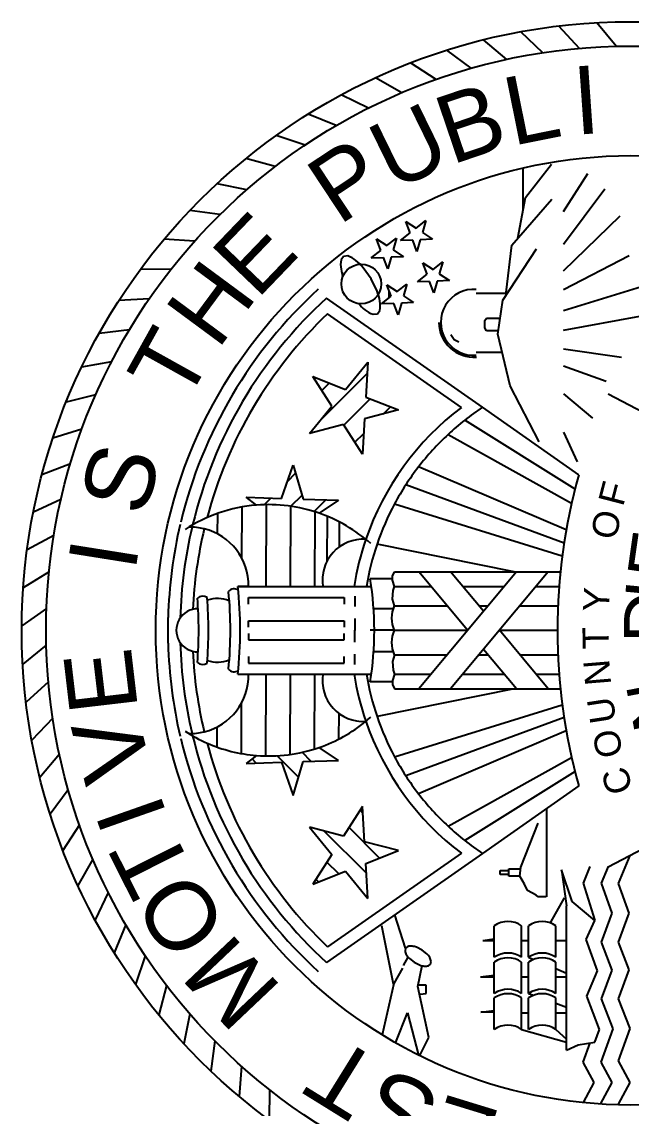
# Model space of a CAD drawing. Header units: inches. Extents: x -3572 to 2430, y -1517 to 3072.
# Drawn here: x 2255.168 to 2255.835, y 76.216 to 77.406 of the extents above; entities that cross this region are included whole.
import ezdxf
from ezdxf.enums import TextEntityAlignment as Align

# ---------------------------------------------------------------- set-up
doc = ezdxf.new("R2010")
doc.units = ezdxf.units.IN
doc.header["$MEASUREMENT"] = 0
doc.layers.add('_CoSD_TB', color=7, linetype='Continuous')
doc.styles.add('CoSD TITLE', font='arial.ttf')
pattern_1 = [(225, (2256.667698, 65.205918), (0.015512155, -0.015512155), [])]
pattern_2 = [(135, (2256.667698, 65.205918), (-0.015512155, -0.015512155), [])]

msp = doc.modelspace()

# ---------------------------------------------------------------- hatches: boundary and pattern name
at = {"layer": '_CoSD_TB'}
h = msp.add_hatch(dxfattribs=at)
h.set_pattern_fill('ANSI31', color=1, scale=0.1755, angle=180, style=0)
h.set_pattern_definition(pattern_1)
h.paths.add_polyline_path([(2255.52209, 77.00365), (2255.48616, 77.01761), (2255.50702, 76.98519), (2255.48264, 76.95533), (2255.51992, 76.96516), (2255.54079, 76.93273), (2255.54296, 76.97123), (2255.58024, 76.98106), (2255.54431, 76.99502), (2255.54648, 77.03352)])
h = msp.add_hatch(dxfattribs=at)
h.set_pattern_fill('ANSI31', color=1, scale=0.1755, angle=180, style=0)
h.set_pattern_definition(pattern_1)
h.paths.add_polyline_path([(2255.45189, 76.88428), (2255.41336, 76.88545), (2255.42451, 76.87682, -0.1042601), (2255.49317, 76.86803), (2255.51425, 76.8824), (2255.47571, 76.88356), (2255.46491, 76.92058)])
h = msp.add_hatch(dxfattribs=at)
h.set_pattern_fill('ANSI31', color=1, scale=0.1755, angle=90, style=0)
h.set_pattern_definition(pattern_2)
h.paths.add_polyline_path([(2255.42451, 76.60257), (2255.41336, 76.59394), (2255.45189, 76.59511), (2255.46491, 76.55882), (2255.47571, 76.59583), (2255.51425, 76.597), (2255.49317, 76.61136, -0.1042601)])
h = msp.add_hatch(dxfattribs=at)
h.set_pattern_fill('ANSI31', color=1, scale=0.1755, angle=90, style=0)
h.set_pattern_definition(pattern_2)
h.paths.add_polyline_path([(2255.51992, 76.51424), (2255.48264, 76.52406), (2255.50702, 76.4942), (2255.48616, 76.46178), (2255.52209, 76.47574), (2255.54648, 76.44588), (2255.54431, 76.48437), (2255.58024, 76.49834), (2255.54296, 76.50816), (2255.54079, 76.54666)])

# ---------------------------------------------------------------- linework, layer by layer
at = {"layer": '_CoSD_TB', "color": 1, "linetype": 'Continuous'}
for p, q in [((2255.81821, 77.37952), (2255.79721, 77.40535)), ((2255.73814, 77.37245), (2255.71408, 77.39545)), ((2255.77806, 77.37724), (2255.75549, 77.40171)), ((2255.6986, 77.36516), (2255.67314, 77.38661)), ((2255.65959, 77.35541), (2255.63284, 77.37521)), ((2255.62128, 77.34322), (2255.59333, 77.3613)), ((2255.5838, 77.32865), (2255.55477, 77.34495)), ((2255.54732, 77.31176), (2255.51732, 77.3262)), ((2255.51196, 77.29261), (2255.48112, 77.30514)), ((2255.47788, 77.27127), (2255.44631, 77.28184)), ((2255.44521, 77.24784), (2255.41304, 77.25641)), ((2255.71658, 77.20092), (2255.71658, 77.24621)), ((2255.41407, 77.22241), (2255.38142, 77.22893)), ((2255.38459, 77.19507), (2255.3516, 77.19953)), ((2255.35688, 77.16593), (2255.32368, 77.16831)), ((2255.33106, 77.13511), (2255.29777, 77.1354)), ((2255.5699, 77.10395), (2255.5699, 77.11139)), ((2255.30723, 77.10273), (2255.27399, 77.10093)), ((2255.28547, 77.06891), (2255.25241, 77.06503)), ((2255.26588, 77.0338), (2255.23313, 77.02785)), ((2255.24854, 76.99753), (2255.21622, 76.98953)), ((2255.2335, 76.96024), (2255.20175, 76.95023)), ((2255.22084, 76.92207), (2255.18978, 76.91009)), ((2255.2106, 76.88319), (2255.18036, 76.86929)), ((2255.38211, 76.84521), (2255.38217, 76.8678)), ((2255.40871, 76.81835), (2255.40885, 76.87481)), ((2255.43531, 76.7877), (2255.43553, 76.87735)), ((2255.46198, 76.7877), (2255.46219, 76.87561)), ((2255.48864, 76.7877), (2255.48884, 76.86947)), ((2255.50205, 76.81589), (2255.50217, 76.86461)), ((2255.51542, 76.83116), (2255.51548, 76.8584)), ((2255.20282, 76.84375), (2255.17351, 76.82797)), ((2255.19753, 76.80389), (2255.16927, 76.7863)), ((2255.19476, 76.76378), (2255.16766, 76.74445)), ((2255.32784, 76.72568), (2255.32784, 76.75371)), ((2255.19451, 76.72357), (2255.16867, 76.70258)), ((2255.43485, 76.60206), (2255.43507, 76.69169)), ((2255.46152, 76.60369), (2255.46174, 76.69169)), ((2255.48821, 76.60972), (2255.48841, 76.69169)), ((2255.19679, 76.68343), (2255.17232, 76.66085)), ((2255.40819, 76.6047), (2255.40833, 76.66031)), ((2255.20158, 76.64351), (2255.17857, 76.61944)), ((2255.5149, 76.62069), (2255.51497, 76.64856)), ((2255.38154, 76.61181), (2255.38159, 76.63391)), ((2255.20887, 76.60396), (2255.18742, 76.5785)), ((2255.21862, 76.56496), (2255.19882, 76.5382)), ((2255.23081, 76.52664), (2255.21272, 76.49869)), ((2255.24538, 76.48917), (2255.22908, 76.46014)), ((2255.26227, 76.45268), (2255.24783, 76.42269)), ((2255.28142, 76.41733), (2255.26889, 76.38649)), ((2255.30275, 76.38325), (2255.29219, 76.35168)), ((2255.32618, 76.35057), (2255.31762, 76.3184)), ((2255.35162, 76.31943), (2255.34509, 76.28679)), ((2255.37896, 76.28995), (2255.3745, 76.25696)), ((2255.4081, 76.26225), (2255.40572, 76.22904)), ((2255.43892, 76.23643), (2255.43863, 76.20314))]:
    msp.add_line(p, q, dxfattribs=at)
at = {"layer": '_CoSD_TB', "color": 1}
for p, q in [((2255.71905, 77.21381), (2255.74742, 77.25052)), ((2255.76066, 77.1984), (2255.78738, 77.24028)), ((2255.70416, 77.16145), (2255.74806, 77.21193)), ((2255.71052, 77.16933), (2255.71905, 77.21381)), ((2255.76066, 77.16286), (2255.80583, 77.22322)), ((2255.59931, 77.18021), (2255.60989, 77.18853)), ((2255.60989, 77.18853), (2255.60622, 77.17558)), ((2255.76066, 77.13345), (2255.82262, 77.19381)), ((2255.59278, 77.17507), (2255.58813, 77.1877)), ((2255.58813, 77.1877), (2255.59931, 77.18021)), ((2255.56078, 77.15595), (2255.55613, 77.16859)), ((2255.55613, 77.16859), (2255.56731, 77.1611)), ((2255.56731, 77.1611), (2255.57789, 77.16942)), ((2255.57789, 77.16942), (2255.57422, 77.15647)), ((2255.5822, 77.16675), (2255.59278, 77.17507)), ((2255.59565, 77.16726), (2255.5822, 77.16675)), ((2255.60029, 77.15463), (2255.59565, 77.16726)), ((2255.60396, 77.16758), (2255.60029, 77.15463)), ((2255.61741, 77.16809), (2255.60396, 77.16758)), ((2255.60622, 77.17558), (2255.61741, 77.16809)), ((2255.5502, 77.14763), (2255.56078, 77.15595)), ((2255.57422, 77.15647), (2255.58541, 77.14898)), ((2255.69424, 77.10133), (2255.73114, 77.15757)), ((2255.6978, 77.1098), (2255.70416, 77.16145)), ((2255.5199, 77.14926), (2255.51722, 77.14547)), ((2255.52452, 77.14977), (2255.5199, 77.14926)), ((2255.5502, 77.14763), (2255.56364, 77.14815)), ((2255.56829, 77.13552), (2255.56364, 77.14815)), ((2255.57196, 77.14846), (2255.56829, 77.13552)), ((2255.58541, 77.14898), (2255.57196, 77.14846)), ((2255.60667, 77.14242), (2255.61785, 77.13493)), ((2255.61131, 77.12979), (2255.60667, 77.14242)), ((2255.61785, 77.13493), (2255.62843, 77.14325)), ((2255.62843, 77.14325), (2255.62476, 77.1303)), ((2255.76066, 77.11321), (2255.83267, 77.15039)), ((2255.55, 77.12464), (2255.54145, 77.13692)), ((2255.60073, 77.12147), (2255.61131, 77.12979)), ((2255.62476, 77.1303), (2255.63594, 77.12281)), ((2255.55659, 77.11122), (2255.55, 77.12464)), ((2255.56738, 77.11825), (2255.57856, 77.11076)), ((2255.57203, 77.10562), (2255.56738, 77.11825)), ((2255.57856, 77.11076), (2255.58914, 77.11908)), ((2255.58914, 77.11908), (2255.58547, 77.10614)), ((2255.61418, 77.12198), (2255.60073, 77.12147)), ((2255.61882, 77.10935), (2255.61418, 77.12198)), ((2255.62249, 77.1223), (2255.61882, 77.10935)), ((2255.63594, 77.12281), (2255.62249, 77.1223)), ((2255.56145, 77.0973), (2255.57203, 77.10562)), ((2255.58547, 77.10614), (2255.59666, 77.09864)), ((2255.66523, 77.10909), (2255.69933, 77.10909)), ((2255.76066, 77.09003), (2255.84603, 77.11639)), ((2255.67203, 76.98405), (2255.50125, 77.10364)), ((2255.5749, 77.09782), (2255.56145, 77.0973)), ((2255.57954, 77.08518), (2255.5749, 77.09782)), ((2255.58321, 77.09813), (2255.57954, 77.08518)), ((2255.59666, 77.09864), (2255.58321, 77.09813)), ((2255.68864, 77.06403), (2255.69424, 77.10133)), ((2255.6489, 76.98397), (2255.50246, 77.08651)), ((2255.55234, 77.08588), (2255.55695, 77.08639)), ((2255.55695, 77.08639), (2255.55964, 77.09018)), ((2255.67452, 77.07909), (2255.67633, 77.08182)), ((2255.67633, 77.08182), (2255.69131, 77.08182)), ((2255.76066, 77.06838), (2255.84438, 77.08379)), ((2255.67452, 77.0712), (2255.67452, 77.07909)), ((2255.67657, 77.06768), (2255.67452, 77.0712)), ((2255.64105, 77.05803), (2255.63736, 77.06332)), ((2255.64601, 77.05532), (2255.64105, 77.05803)), ((2255.68928, 77.06768), (2255.67657, 77.06768)), ((2255.70213, 77.00767), (2255.68864, 77.06403)), ((2255.76066, 77.04814), (2255.82427, 77.03885)), ((2255.52209, 77.00365), (2255.54648, 77.03352)), ((2255.54648, 77.03352), (2255.54431, 76.99502)), ((2255.66523, 77.04438), (2255.69334, 77.04438)), ((2255.76066, 77.02955), (2255.80748, 77.01261)), ((2255.48616, 77.01761), (2255.52209, 77.00365)), ((2255.50702, 76.98519), (2255.48616, 77.01761)), ((2255.73394, 76.94625), (2255.70213, 77.00767)), ((2255.76066, 76.99861), (2255.79247, 76.97225)), ((2255.80961, 76.99882), (2255.95331, 76.92309)), ((2255.54431, 76.99502), (2255.58024, 76.98106)), ((2255.48264, 76.95533), (2255.50702, 76.98519)), ((2255.58024, 76.98106), (2255.54296, 76.97123)), ((2255.77749, 76.91021), (2255.67203, 76.98405)), ((2255.51992, 76.96516), (2255.48264, 76.95533)), ((2255.54079, 76.93273), (2255.51992, 76.96516)), ((2255.54296, 76.97123), (2255.54079, 76.93273)), ((2255.7733, 76.89448), (2255.65255, 76.96993)), ((2255.6343, 76.95426), (2255.76963, 76.87917)), ((2255.76066, 76.95684), (2255.77567, 76.92425)), ((2255.45189, 76.88428), (2255.46491, 76.92058)), ((2255.46491, 76.92058), (2255.47571, 76.88356)), ((2255.76368, 76.84961), (2255.60193, 76.9187)), ((2255.76132, 76.83528), (2255.58805, 76.89905)), ((2255.41336, 76.88545), (2255.45189, 76.88428)), ((2255.42451, 76.87682), (2255.41336, 76.88545)), ((2255.47571, 76.88356), (2255.51425, 76.8824)), ((2255.51425, 76.8824), (2255.49317, 76.86803)), ((2255.57582, 76.87833), (2255.75933, 76.82119)), ((2255.70666, 76.8037), (2255.55664, 76.83424)), ((2255.57333, 76.79596), (2255.54911, 76.79596)), ((2255.57333, 76.79912), (2255.57578, 76.8037)), ((2255.57333, 76.79453), (2255.57333, 76.79912)), ((2255.57578, 76.8037), (2255.70666, 76.8037)), ((2255.65578, 76.7397), (2255.60245, 76.8037)), ((2255.70912, 76.8037), (2255.60245, 76.67569)), ((2255.67314, 76.76052), (2255.63716, 76.8037)), ((2255.74383, 76.8037), (2255.63716, 76.67569)), ((2255.70666, 76.8037), (2255.7573, 76.8037)), ((2255.41598, 76.7877), (2255.40415, 76.7877)), ((2255.40415, 76.7877), (2255.55035, 76.7877)), ((2255.49741, 76.7877), (2255.53143, 76.7877)), ((2255.57578, 76.7877), (2255.57333, 76.79453)), ((2255.57409, 76.78323), (2255.57578, 76.7877)), ((2255.57578, 76.7877), (2255.61578, 76.7877)), ((2255.65049, 76.7877), (2255.69578, 76.7877)), ((2255.7305, 76.7877), (2255.75588, 76.7877)), ((2255.41584, 76.77578), (2255.52074, 76.77578)), ((2255.41584, 76.76822), (2255.41584, 76.77578)), ((2255.52074, 76.77578), (2255.52074, 76.76822)), ((2255.53235, 76.77715), (2255.53235, 76.76585)), ((2255.57333, 76.77394), (2255.57409, 76.78323)), ((2255.57578, 76.76636), (2255.57333, 76.77394)), ((2255.57452, 76.76333), (2255.55284, 76.76333)), ((2255.57298, 76.75664), (2255.57354, 76.76006)), ((2255.57354, 76.76006), (2255.57447, 76.76332)), ((2255.57447, 76.76332), (2255.57578, 76.76636)), ((2255.57578, 76.76636), (2255.63356, 76.76636)), ((2255.66827, 76.76636), (2255.678, 76.76636)), ((2255.71272, 76.76636), (2255.75461, 76.76636)), ((2255.41584, 76.743), (2255.41584, 76.74999)), ((2255.41584, 76.74999), (2255.52074, 76.74999)), ((2255.52074, 76.74999), (2255.52074, 76.743)), ((2255.53235, 76.7525), (2255.53235, 76.73957)), ((2255.5728, 76.75315), (2255.57298, 76.75664)), ((2255.57298, 76.74964), (2255.5728, 76.75315)), ((2255.57354, 76.74618), (2255.57298, 76.74964)), ((2255.41584, 76.73639), (2255.41584, 76.7294)), ((2255.52074, 76.7294), (2255.52074, 76.73639)), ((2255.53235, 76.72689), (2255.53235, 76.73982)), ((2255.57578, 76.7397), (2255.54911, 76.7397)), ((2255.57447, 76.74284), (2255.57354, 76.74618)), ((2255.57354, 76.73339), (2255.57447, 76.73665)), ((2255.57578, 76.7397), (2255.57447, 76.74284)), ((2255.57447, 76.73665), (2255.57578, 76.7397)), ((2255.57578, 76.7397), (2255.65578, 76.7397)), ((2255.69049, 76.7397), (2255.75405, 76.7397)), ((2255.74383, 76.67569), (2255.69049, 76.7397)), ((2255.41584, 76.7294), (2255.52074, 76.7294)), ((2255.5728, 76.72648), (2255.57298, 76.72998)), ((2255.57298, 76.72297), (2255.5728, 76.72648)), ((2255.57298, 76.72998), (2255.57354, 76.73339)), ((2255.53235, 76.70224), (2255.53235, 76.71354)), ((2255.57452, 76.71606), (2255.55284, 76.71606)), ((2255.57354, 76.71951), (2255.57298, 76.72297)), ((2255.57578, 76.71303), (2255.57333, 76.70546)), ((2255.57447, 76.71618), (2255.57354, 76.71951)), ((2255.57578, 76.71303), (2255.57447, 76.71618)), ((2255.57578, 76.71303), (2255.63356, 76.71303)), ((2255.66827, 76.71303), (2255.678, 76.71303)), ((2255.70912, 76.67569), (2255.67314, 76.71887)), ((2255.71272, 76.71303), (2255.75461, 76.71303)), ((2255.41584, 76.71118), (2255.41584, 76.70362)), ((2255.41584, 76.70362), (2255.52074, 76.70362)), ((2255.52074, 76.70362), (2255.52074, 76.71118)), ((2255.57333, 76.70546), (2255.57409, 76.69616)), ((2255.40415, 76.69169), (2255.41598, 76.69169)), ((2255.40415, 76.69169), (2255.55035, 76.69169)), ((2255.49741, 76.69169), (2255.53143, 76.69169)), ((2255.57578, 76.69169), (2255.57333, 76.68487)), ((2255.57409, 76.69616), (2255.57578, 76.69169)), ((2255.57578, 76.69169), (2255.61578, 76.69169)), ((2255.65049, 76.69169), (2255.69578, 76.69169)), ((2255.7305, 76.69169), (2255.75588, 76.69169)), ((2255.57333, 76.68343), (2255.54911, 76.68343)), ((2255.57333, 76.68487), (2255.57333, 76.68028)), ((2255.57333, 76.68028), (2255.57578, 76.67569)), ((2255.70666, 76.67569), (2255.55664, 76.64515)), ((2255.57578, 76.67569), (2255.70666, 76.67569)), ((2255.70666, 76.67569), (2255.7573, 76.67569)), ((2255.57582, 76.60106), (2255.75933, 76.65821)), ((2255.76132, 76.64412), (2255.58805, 76.58034)), ((2255.76368, 76.62978), (2255.60193, 76.56069)), ((2255.51425, 76.597), (2255.49317, 76.61136)), ((2255.42451, 76.60257), (2255.41336, 76.59394)), ((2255.41336, 76.59394), (2255.45189, 76.59511)), ((2255.45189, 76.59511), (2255.46491, 76.55882)), ((2255.46491, 76.55882), (2255.47571, 76.59583)), ((2255.47571, 76.59583), (2255.51425, 76.597)), ((2255.6343, 76.52514), (2255.76963, 76.60023)), ((2255.7733, 76.58491), (2255.65255, 76.50946)), ((2255.77749, 76.56918), (2255.67203, 76.49534)), ((2255.54079, 76.54666), (2255.51992, 76.51424)), ((2255.54296, 76.50816), (2255.54079, 76.54666)), ((2255.80961, 76.48057), (2255.95331, 76.5563)), ((2255.74233, 76.4476), (2255.74233, 76.54457)), ((2255.51992, 76.51424), (2255.48264, 76.52406)), ((2255.48264, 76.52406), (2255.50702, 76.4942)), ((2255.71383, 76.48019), (2255.73304, 76.52855)), ((2255.58024, 76.49834), (2255.54296, 76.50816)), ((2255.54431, 76.48437), (2255.58024, 76.49834)), ((2255.50702, 76.4942), (2255.48616, 76.46178)), ((2255.67203, 76.49534), (2255.50125, 76.37576)), ((2255.6489, 76.49543), (2255.50246, 76.39288)), ((2255.83331, 76.49294), (2255.82058, 76.46235)), ((2255.48616, 76.46178), (2255.52209, 76.47574)), ((2255.52209, 76.47574), (2255.54648, 76.44588)), ((2255.54648, 76.44588), (2255.54431, 76.48437)), ((2255.69144, 76.47653), (2255.70098, 76.47653)), ((2255.69144, 76.47223), (2255.69144, 76.47653)), ((2255.70098, 76.47853), (2255.71366, 76.47853)), ((2255.70098, 76.47023), (2255.70098, 76.47853)), ((2255.71281, 76.47031), (2255.71383, 76.48019)), ((2255.75862, 76.47717), (2255.76396, 76.43776)), ((2255.77033, 76.4427), (2255.75862, 76.47717)), ((2255.7897, 76.4809), (2255.78217, 76.46279)), ((2255.80946, 76.48092), (2255.80192, 76.46281)), ((2255.70098, 76.47223), (2255.69144, 76.47223)), ((2255.71269, 76.47023), (2255.70098, 76.47023)), ((2255.71816, 76.46148), (2255.71281, 76.47031)), ((2255.78217, 76.46279), (2255.79488, 76.42187)), ((2255.80192, 76.46281), (2255.81376, 76.42985)), ((2255.82058, 76.46235), (2255.83229, 76.42976)), ((2255.72134, 76.45454), (2255.71816, 76.46148)), ((2255.73088, 76.4496), (2255.72134, 76.45454)), ((2255.73304, 76.4476), (2255.73088, 76.4496)), ((2255.74157, 76.4476), (2255.73304, 76.4476)), ((2255.74691, 76.41999), (2255.7618, 76.44658)), ((2255.79488, 76.42187), (2255.77033, 76.4427)), ((2255.58784, 76.39143), (2255.57603, 76.42787)), ((2255.76396, 76.27985), (2255.76396, 76.43776)), ((2255.81376, 76.42985), (2255.80198, 76.39813)), ((2255.83229, 76.42976), (2255.82058, 76.39822)), ((2255.56145, 76.41651), (2255.57417, 76.35238)), ((2255.68495, 76.38163), (2255.68495, 76.41611)), ((2255.71485, 76.38163), (2255.71485, 76.41611)), ((2255.72236, 76.38163), (2255.72236, 76.41611)), ((2255.75226, 76.38163), (2255.75226, 76.41611)), ((2255.78534, 76.40116), (2255.79488, 76.42187)), ((2255.58787, 76.39156), (2255.58725, 76.38878)), ((2255.59014, 76.39328), (2255.58787, 76.39156)), ((2255.60583, 76.38949), (2255.59993, 76.39248)), ((2255.67227, 76.39975), (2255.68495, 76.4018)), ((2255.67227, 76.39975), (2255.68495, 76.39975)), ((2255.71485, 76.39975), (2255.72236, 76.39975)), ((2255.75226, 76.39975), (2255.76384, 76.39975)), ((2255.79806, 76.36669), (2255.78534, 76.40116)), ((2255.80198, 76.39813), (2255.81369, 76.36754)), ((2255.82058, 76.39822), (2255.83229, 76.36763)), ((2255.5857, 76.37257), (2255.59063, 76.38177)), ((2255.59208, 76.38021), (2255.59726, 76.37611)), ((2255.61101, 76.38538), (2255.60583, 76.38949)), ((2255.72236, 76.38163), (2255.72803, 76.37926)), ((2255.58456, 76.36963), (2255.57502, 76.3528)), ((2255.59726, 76.37611), (2255.60315, 76.37312)), ((2255.60111, 76.34949), (2255.60593, 76.37257)), ((2255.61295, 76.37231), (2255.61522, 76.37404)), ((2255.61522, 76.37404), (2255.61584, 76.37682)), ((2255.68495, 76.34186), (2255.68495, 76.37634)), ((2255.71485, 76.34186), (2255.71485, 76.37634)), ((2255.72236, 76.34186), (2255.72236, 76.37634)), ((2255.75226, 76.34186), (2255.75226, 76.37634)), ((2255.75226, 76.36911), (2255.76396, 76.36421)), ((2255.81369, 76.36754), (2255.80196, 76.33594)), ((2255.83229, 76.36763), (2255.82058, 76.3361)), ((2255.66983, 76.35998), (2255.68495, 76.36206)), ((2255.66983, 76.35998), (2255.68495, 76.35998)), ((2255.71485, 76.35998), (2255.72236, 76.35998)), ((2255.75226, 76.35998), (2255.76384, 76.35998)), ((2255.78636, 76.33904), (2255.79806, 76.36669)), ((2255.57502, 76.3528), (2255.56216, 76.29656)), ((2255.61344, 76.29362), (2255.60111, 76.34949)), ((2255.61026, 76.35092), (2255.60161, 76.35092)), ((2255.61026, 76.34198), (2255.61026, 76.35092)), ((2255.60377, 76.34104), (2255.61026, 76.34198)), ((2255.68495, 76.30256), (2255.68495, 76.33704)), ((2255.71485, 76.30256), (2255.71485, 76.33704)), ((2255.72236, 76.34186), (2255.72787, 76.3399)), ((2255.72236, 76.30256), (2255.72236, 76.33704)), ((2255.75226, 76.30256), (2255.75226, 76.33704)), ((2255.75226, 76.33119), (2255.76396, 76.32701)), ((2255.80023, 76.30256), (2255.78636, 76.33904)), ((2255.80196, 76.33594), (2255.81473, 76.30324)), ((2255.82058, 76.3361), (2255.83331, 76.3035)), ((2255.57718, 76.28868), (2255.59001, 76.32057)), ((2255.59001, 76.32057), (2255.602, 76.27447)), ((2255.67025, 76.32127), (2255.68495, 76.32315)), ((2255.68495, 76.32127), (2255.67025, 76.32127)), ((2255.71485, 76.32068), (2255.72236, 76.32068)), ((2255.75226, 76.32068), (2255.76384, 76.32068)), ((2255.71485, 76.30256), (2255.76396, 76.28868)), ((2255.75226, 76.30256), (2255.76396, 76.29171)), ((2255.79488, 76.28868), (2255.80023, 76.30256)), ((2255.81473, 76.30324), (2255.80159, 76.26655)), ((2255.83331, 76.3035), (2255.82058, 76.26797)), ((2255.60339, 76.27377), (2255.61344, 76.29362)), ((2255.76396, 76.27985), (2255.77681, 76.28574)), ((2255.77681, 76.28574), (2255.79488, 76.28868)), ((2255.78945, 76.28779), (2255.78183, 76.26652)), ((2255.78183, 76.26652), (2255.7938, 76.24428)), ((2255.80159, 76.26655), (2255.81355, 76.2443)), ((2255.82058, 76.26797), (2255.83331, 76.24432)), ((2255.7938, 76.24428), (2255.78204, 76.22231)), ((2255.81355, 76.2443), (2255.80095, 76.22075)), ((2255.83331, 76.24432), (2255.82058, 76.22055))]:
    msp.add_line(p, q, dxfattribs=at)
at = {"layer": '_CoSD_TB', "color": 1, "linetype": 'Continuous'}
for radius in [0.66669, 0.64002]:
    msp.add_circle((2255.83433, 76.7397), radius, dxfattribs=at)
at = {"layer": '_CoSD_TB', "color": 1}
for centre, radius in [((2255.83433, 76.7397), 0.52002), ((2255.53932, 77.1191), 0.02176)]:
    msp.add_circle(centre, radius, dxfattribs=at)
for centre, radius, start, end in [((2255.54425, 77.14016), 0.02755, 168.8899, 190.3068), ((2255.51607, 77.12355), 0.02755, 50.7202, 72.1371), ((2255.4981, 77.10159), 0.05592, 39.18183, 50.7202), ((2255.57217, 77.14524), 0.05592, 190.3068, 198.66042), ((2255.83433, 76.7397), 0.50669, 132.46541, 166.45701), ((2255.50469, 77.09042), 0.05592, 10.3068, 21.84517), ((2255.66243, 77.07709), 0.03614, 85.55714, 274.44286), ((2255.83433, 76.7397), 0.49335, 132.46541, 166.45701), ((2255.57875, 77.13407), 0.05592, 220.77878, 230.7202), ((2255.5326, 77.09549), 0.02755, 348.8899, 10.3068), ((2255.83433, 76.7397), 0.48002, 133.73894, 165.0938), ((2255.56079, 77.1121), 0.02755, 230.7202, 252.1371), ((2255.66243, 77.07709), 0.03814, 180.53034, 274.44286), ((2255.83433, 76.7397), 0.30668, 127.20241, 161.0311), ((2255.83433, 76.7397), 0.29334, 123.59222, 132.99352), ((2255.83433, 76.7397), 0.29334, 132.99352, 142.39481), ((2255.83433, 76.7397), 0.29334, 142.39481, 151.79611), ((2256.38608, 76.7397), 0.63203, 164.34838, 195.65162), ((2255.43799, 76.70958), 0.16779, 94.61055, 123.05315), ((2255.43799, 76.70958), 0.16779, 70.80191, 94.61055), ((2255.43799, 76.70958), 0.16779, 48.29981, 70.80191), ((2255.83433, 76.7397), 0.29334, 151.79611, 161.19741), ((2255.83433, 76.7397), 0.50669, 166.75511, 178.41535), ((2255.83433, 76.7397), 0.49335, 166.75511, 178.41535), ((2255.35192, 76.7887), 0.06407, 76.0512, 91.26305), ((2255.83433, 76.7397), 0.48002, 166.60757, 177.25556), ((2255.35192, 76.7887), 0.06407, 359.10363, 76.0512), ((2255.54134, 76.79496), 0.04452, 86.18224, 189.38431), ((2255.83433, 76.7397), 0.30668, 161.0311, 170.99494), ((2255.83433, 76.7397), 0.29334, 161.19741, 170.58197), ((2255.2011, 76.7397), 0.35253, 350.81568, 9.18432), ((2255.39995, 76.77775), 0.00735, 50.79873, 143.96328), ((2254.95958, 76.7397), 0.44715, 353.83745, 6.16255), ((2255.3656, 76.76876), 0.00835, 53.96666, 133.34424), ((2254.95958, 76.7397), 0.40182, 354.98286, 5.01714), ((2254.95958, 76.7397), 0.41249, 355.01808, 4.98192), ((2255.38182, 76.7397), 0.0348, 67.96489, 108.55043), ((2254.95958, 76.7397), 0.43649, 354.42827, 5.57173), ((2255.36051, 76.7397), 0.02367, 89.52174, 270.47826), ((2255.83433, 76.7397), 0.50669, 181.58465, 193.24489), ((2255.83433, 76.7397), 0.49335, 181.58465, 193.24489), ((2255.83433, 76.7397), 0.48002, 182.74444, 193.39243), ((2255.3656, 76.71063), 0.00835, 226.65576, 306.03334), ((2255.38182, 76.7397), 0.0348, 251.44957, 292.03511), ((2255.35192, 76.69069), 0.06407, 283.9488, 0.89637), ((2255.39995, 76.70164), 0.00735, 216.03672, 309.20127), ((2255.54134, 76.68443), 0.04452, 170.61569, 273.81776), ((2255.83433, 76.7397), 0.30668, 189.00506, 198.93086), ((2255.83433, 76.7397), 0.29334, 189.41803, 198.80259), ((2255.43799, 76.76982), 0.16779, 309.31803, 311.70019), ((2255.83433, 76.7397), 0.29334, 198.80259, 208.20389), ((2255.43799, 76.76982), 0.16779, 236.94685, 246.26783), ((2255.43799, 76.76982), 0.16779, 289.19809, 309.31803), ((2255.83433, 76.7397), 0.30668, 198.93086, 232.79759), ((2255.83433, 76.7397), 0.50669, 193.54299, 227.53459), ((2255.35192, 76.69069), 0.06407, 268.73695, 283.9488), ((2255.83433, 76.7397), 0.49335, 193.54299, 227.53459), ((2255.83433, 76.7397), 0.48002, 194.9062, 226.26106), ((2255.43799, 76.76982), 0.16779, 246.26783, 265.38945), ((2255.43799, 76.76982), 0.16779, 265.38945, 289.19809), ((2255.83433, 76.7397), 0.29334, 208.20389, 217.60519), ((2255.83433, 76.7397), 0.29334, 217.60519, 227.00648), ((2255.83433, 76.7397), 0.29334, 227.00648, 236.40778), ((2255.6999, 76.39402), 0.02667, 55.90122, 124.09878), ((2255.73731, 76.39402), 0.02667, 55.90122, 124.09878), ((2255.59356, 76.38214), 0.01166, 83.41393, 107.08838), ((2255.59256, 76.37346), 0.02039, 68.80612, 83.41393), ((2255.59881, 76.39032), 0.01166, 187.62401, 211.29846), ((2255.60627, 76.39486), 0.02039, 211.29846, 225.90627), ((2255.59682, 76.37074), 0.02039, 31.29846, 45.90627), ((2255.60428, 76.37527), 0.01166, 7.62401, 31.29846), ((2255.6999, 76.35955), 0.02667, 55.90122, 124.09878), ((2255.6999, 76.35425), 0.02667, 55.90122, 124.09878), ((2255.73731, 76.35955), 0.02667, 55.90122, 124.09878), ((2255.73731, 76.35425), 0.02667, 55.90122, 124.09878), ((2255.61052, 76.39213), 0.02039, 248.80612, 263.41393), ((2255.60952, 76.38346), 0.01166, 263.41393, 287.08838), ((2255.6999, 76.31978), 0.02667, 55.90122, 124.09878), ((2255.73731, 76.31978), 0.02667, 55.90122, 124.09878), ((2255.6999, 76.31495), 0.02667, 55.90122, 124.09878), ((2255.73731, 76.31495), 0.02667, 55.90122, 124.09878), ((2255.6999, 76.28048), 0.02667, 55.90122, 124.09878), ((2255.73731, 76.28048), 0.02667, 55.90122, 124.09878)]:
    msp.add_arc(centre, radius, start, end, dxfattribs=at)

# ---------------------------------------------------------------- texts
at = {"layer": '_CoSD_TB', "color": 1, "style": 'CoSD TITLE'}
for s, height, rotation, p in [('I', 0.07467, 3.99106, (2255.77358, 77.28251)), ('L', 0.07467, 11.35217, (2255.70453, 77.27025)), ('B', 0.07467, 18.71328, (2255.63763, 77.24925)), ('U', 0.07467, 26.07439, (2255.57396, 77.21985)), ('P', 0.07467, 33.4355, (2255.51459, 77.18253)), ('E', 0.07467, 46.15772, (2255.42492, 77.10124)), ('H', 0.07467, 53.51883, (2255.38197, 77.04581)), ('T', 0.07467, 60.87994, (2255.34648, 76.98533)), ('S', 0.07467, 74.60217, (2255.30214, 76.86259)), ('E', 0.05586, 81.96298, (2255.88548, 76.79205)), ('I', 0.07467, 80.96328, (2255.2918, 76.80287)), ('I', 0.05586, 84.67244, (2255.88353, 76.76963)), ('D', 0.05586, 89.94336, (2255.88279, 76.72587)), ('E', 0.07467, 96.6855, (2255.29498, 76.65349)), ('N', 0.05586, 100.91873, (2255.89412, 76.63555)), ('V', 0.07467, 104.04661, (2255.31047, 76.5851)), ('I', 0.07467, 109.40772, (2255.3272, 76.53683)), ('T', 0.07467, 116.76883, (2255.35737, 76.47353)), ('O', 0.07467, 124.12994, (2255.39541, 76.41461)), ('M', 0.07467, 133.49106, (2255.45413, 76.34755)), ('T', 0.07467, 148.21328, (2255.56627, 76.2638)), ('S', 0.07467, 155.57439, (2255.62945, 76.23338)), ('E', 0.07467, 162.9355, (2255.69601, 76.2113))]:
    msp.add_text(s, height=height, rotation=rotation, dxfattribs=at).set_placement(p)
for s, rotation, p in [('F', 75.45747, (2255.82894, 76.8861)), ('O', 78.84609, (2255.82126, 76.85292)), ('Y', 86.90756, (2255.81096, 76.77259)), ('T', 90.99725, (2255.81008, 76.73149)), ('N', 94.67259, (2255.81179, 76.69458)), ('U', 98.72455, (2255.81641, 76.65412)), ('O', 102.32136, (2255.8229, 76.61855)), ('C', 106.41551, (2255.83299, 76.57865))]:
    msp.add_text(s, height=0.0285, rotation=rotation, dxfattribs=at).set_placement(p, align=Align.CENTER)

doc.saveas('drawing.dxf')
